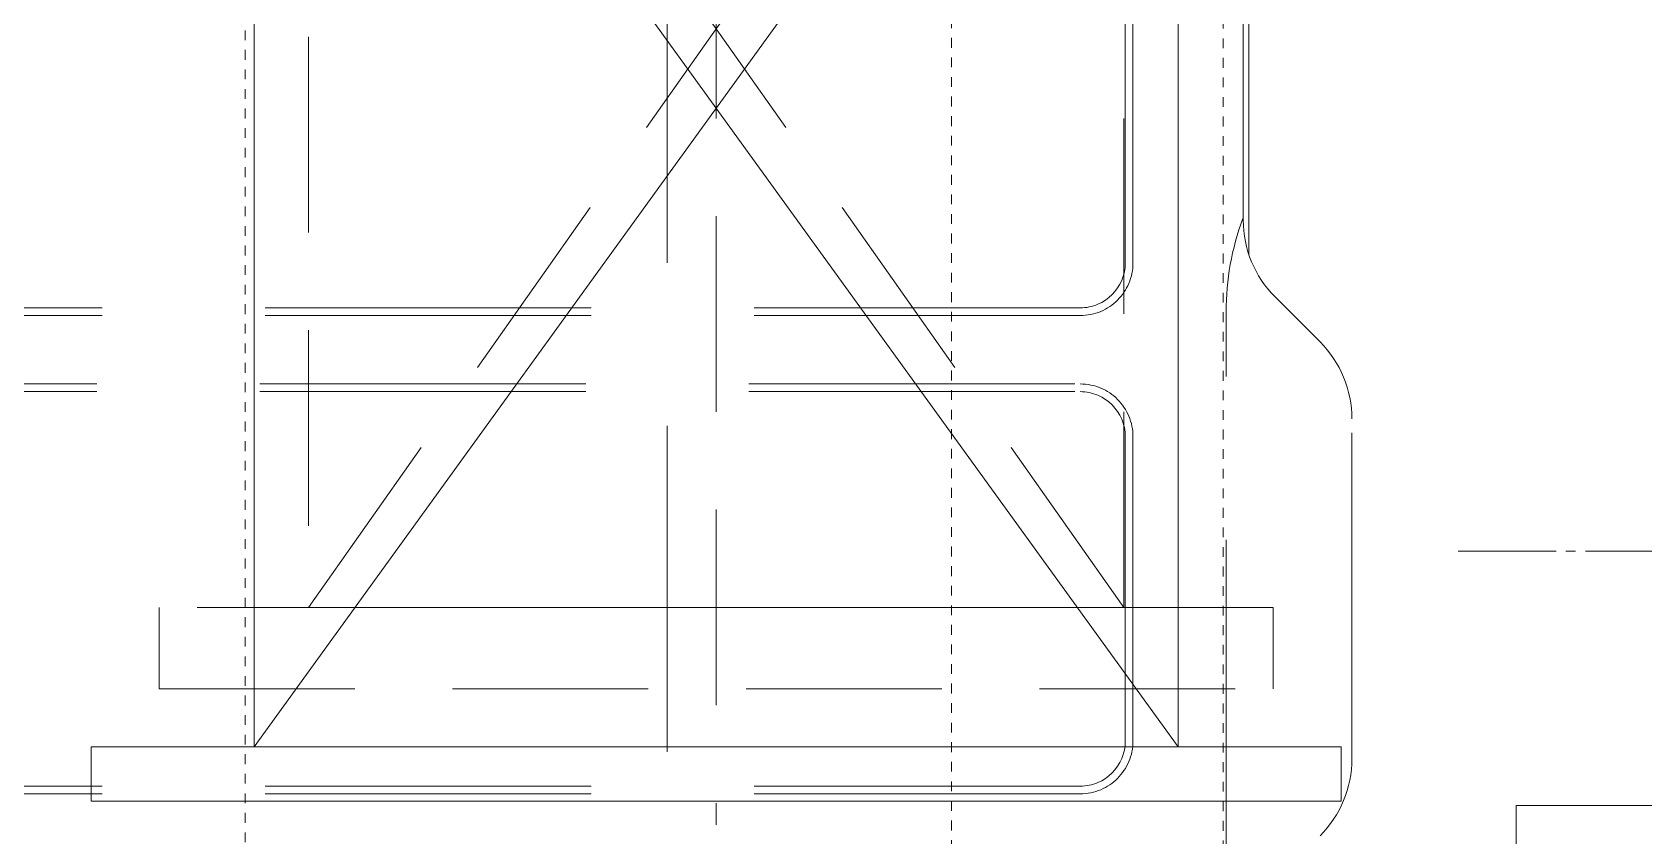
# Model space of a CAD drawing. Units: millimetres at full size, sheet at 1:30. Extents: x -17796 to 21385, y -23279 to 7734.
# Drawn here: x -9975.6 to -9679, y 3281.1 to 3428.9 of the extents above; entities that cross this region are included whole.
import ezdxf

# ---------------------------------------------------------------- set-up
doc = ezdxf.new("R2010")
doc.units = ezdxf.units.MM
doc.header["$LTSCALE"] = 30
for name, pattern in [('DASHED1', [1.8, 1.2, -0.6]), ('DASHED2', [3, 2, -1]), ('USER10', [0.12, 0.06, -0.06]), ('USER4', [0.78, 0.6, -0.06, 0.06, -0.06])]:
    doc.linetypes.add(name, pattern=pattern)
for name, color, linetype, lineweight in [('0-1_(W)電灯', 253, 'Continuous', 18), ('3-8_符号', 6, 'Continuous', 18), ('3-C_備品', 6, 'Continuous', 18), ('E-6_白実線', 134, 'Continuous', 9), ('E-A_---', 4, 'DASHED2', 9)]:
    doc.layers.add(name, color=color, linetype=linetype, lineweight=lineweight)

# ---------------------------------------------------------------- blocks, each defined once
blk = doc.blocks.new('ah220k')
at = {"layer": 'E-A_---', "color": 7}
for p, q in [((-279.26, 188.09), (-279.26, -206.12)), ((-382.1, 29.05), (-382.1, -72.86)), ((-355.26, 15.8), (245.74, 15.8)), ((-355.26, 14.39), (245.74, 14.39)), ((-405.26, 9.38), (-405.26, -53.19)), ((-364.96, -49.9), (-364.96, 6.1)), ((-363.55, -49.9), (-363.55, 6.1)), ((245.74, -58.2), (-355.26, -58.2)), ((245.74, -59.61), (-355.26, -59.61)), ((-391.11, -75.62), (-399.4, -67.33)), ((-355.26, -72.2), (245.74, -72.2)), ((-355.26, -73.61), (245.74, -73.61)), ((-364.96, -135.9), (-364.96, -81.9)), ((-363.55, -135.9), (-363.55, -81.9)), ((-386.26, -83.51), (-386.26, -146.9)), ((-385.26, -89.76), (-385.26, -146.9))]:
    blk.add_line(p, q, dxfattribs=at)
for centre, radius, start, end in [((-385.26, 9.38), 20, 135, 180), ((-355.26, 6.1), 9.71, 90, 180), ((-355.26, 6.1), 8.29, 90, 180), ((-355.26, -49.9), 9.71, 180, 270), ((-355.26, -49.9), 8.29, 180, 270), ((-385.26, -53.19), 20, 180, 225), ((-432.25, -72.78), 50.15, 339.8763, 359.9047), ((-355.26, -81.9), 9.71, 90, 180), ((-355.26, -81.9), 8.29, 90, 180), ((-405.26, -89.76), 20, 0, 45)]:
    blk.add_arc(centre, radius, start, end, dxfattribs=at)

msp = doc.modelspace()

# ---------------------------------------------------------------- linework, layer by layer
at = {"layer": '0-1_(W)電灯', "color": 54, "linetype": 'USER4'}
msp.add_line((-9713.15, 3333.42), (-9185.66, 3333.42), dxfattribs=at)
at = {"layer": '0-1_(W)電灯', "color": 2}
msp.add_lwpolyline([(-9702.47, 3186.6), (-9452.47, 3186.6), (-9452.47, 3286.6), (-9702.47, 3286.6)], close=True, dxfattribs=at)
at = {"layer": '3-8_符号', "linetype": 'USER10'}
for p, q in [((-9806.42, 3543.05), (-9806.42, 3143.05)), ((-9756.42, 3488.98), (-9756.42, 3188.98))]:
    msp.add_line(p, q, dxfattribs=at)
msp.add_lwpolyline([(-9936.42, 3143.05), (-9936.42, 3543.05), (-9806.42, 3543.05)], dxfattribs=at)
at = {"layer": '3-C_備品'}
for p, q in [((-9934.72, 3532.42), (-9934.72, 3297.42)), ((-9934.72, 3532.42), (-9764.72, 3297.42)), ((-9934.72, 3297.42), (-9764.72, 3532.42)), ((-9764.72, 3532.42), (-9764.72, 3297.42))]:
    msp.add_line(p, q, dxfattribs=at)
msp.add_lwpolyline([(-9964.72, 3297.42), (-9734.72, 3297.42), (-9734.72, 3287.42), (-9964.72, 3287.42)], close=True, dxfattribs=at)
at = {"layer": 'E-6_白実線', "linetype": 'DASHED1'}
for p, q in [((-9849.72, 3611.06), (-9849.72, 3283.09)), ((-9924.72, 3536.06), (-9924.72, 3323.06)), ((-9774.72, 3323.06), (-9924.72, 3536.06)), ((-9924.72, 3323.06), (-9774.72, 3536.06)), ((-9774.72, 3323.06), (-9774.72, 3536.06)), ((-9747.22, 3323.06), (-9952.22, 3323.06)), ((-9952.22, 3323.06), (-9952.22, 3308.06)), ((-9924.72, 3323.06), (-9774.72, 3323.06)), ((-9747.22, 3308.06), (-9747.22, 3323.06)), ((-9952.22, 3308.06), (-9747.22, 3308.06))]:
    msp.add_line(p, q, dxfattribs=at)

# ---------------------------------------------------------------- block references
at = {"layer": 'E-A_---', "rotation": 180}
msp.add_blockref('ah220k', (-10137.98, 3304.58), dxfattribs=at)

doc.saveas('drawing.dxf')
